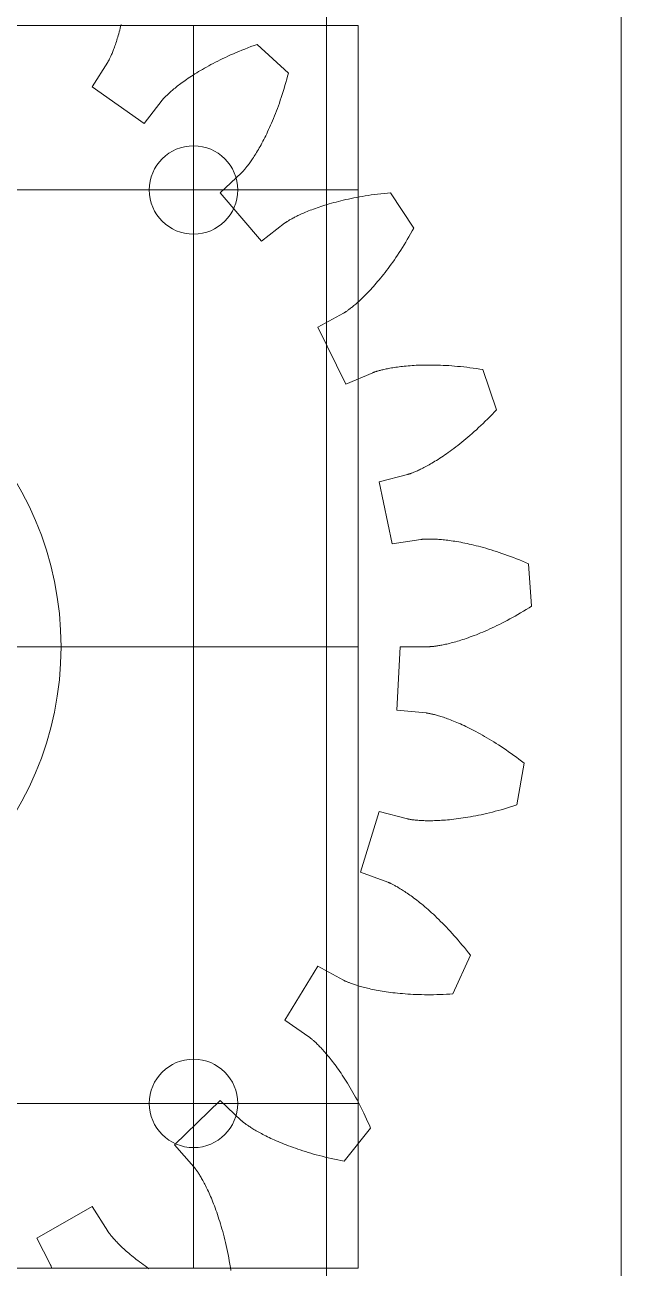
# Model space of a CAD drawing. Header units: millimetres. Extents: x -10 to 120, y 0 to 105.
# Drawn here: x 99.77 to 120, y 25.92 to 68.1 of the extents above; entities that cross this region are included whole.
import ezdxf

# ---------------------------------------------------------------- set-up
doc = ezdxf.new("R2010")
doc.units = ezdxf.units.MM
for name, color, linetype, lineweight in [('Drawings', 4, 'CONTINUOUS', 0), ('Layer03', 7, 'CONTINUOUS', 0), ('MotorGear', 6, 'CONTINUOUS', 0), ('Template', 7, 'CONTINUOUS', 0)]:
    doc.layers.add(name, color=color, linetype=linetype, lineweight=lineweight)

msp = doc.modelspace()

# ---------------------------------------------------------------- linework, layer by layer
at = {"layer": 'Drawings'}
for p, q in [((110, 10), (110, 95.4)), ((68.92, 68.08), (111.08, 68.08)), ((105.495, 25.92), (105.495, 68.08)), ((111.08, 25.92), (111.08, 68.08)), ((68.92, 62.495), (111.08, 62.495)), ((68.92, 47), (111.08, 47)), ((68.92, 31.505), (111.08, 31.505)), ((68.92, 25.92), (111.08, 25.92))]:
    msp.add_line(p, q, dxfattribs=at)
at = {"layer": 'Layer03'}
msp.add_line((120, 10), (120, 95.4), dxfattribs=at)
for centre, radius in [((105.495, 62.495), 1.5), ((90, 47), 11), ((105.495, 31.505), 1.5)]:
    msp.add_circle(centre, radius, dxfattribs=at)
at = {"layer": 'MotorGear'}
for p, q in [((102.9747, 67.857401), (102.990762, 67.918848)), ((102.990762, 67.918848), (103.006723, 67.982166)), ((103.006723, 67.982166), (103.022554, 68.047361)), ((103.022554, 68.047361), (103.038223, 68.114433)), ((102.862117, 67.479389), (102.877997, 67.52784)), ((102.877997, 67.52784), (102.893998, 67.578133)), ((102.893998, 67.578133), (102.910088, 67.630272)), ((102.910088, 67.630272), (102.926232, 67.684263)), ((102.926232, 67.684263), (102.942405, 67.740112)), ((102.942405, 67.740112), (102.958571, 67.797825)), ((102.958571, 67.797825), (102.9747, 67.857401)), ((102.704029, 67.06596), (102.716588, 67.094641)), ((102.716588, 67.094641), (102.729598, 67.125072)), ((102.729598, 67.125072), (102.743032, 67.157269)), ((102.743032, 67.157269), (102.756859, 67.191238)), ((102.756859, 67.191238), (102.771048, 67.22699)), ((102.771048, 67.22699), (102.78557, 67.264532)), ((102.78557, 67.264532), (102.800396, 67.303873)), ((102.800396, 67.303873), (102.815494, 67.345022)), ((102.815494, 67.345022), (102.830832, 67.387985)), ((102.830832, 67.387985), (102.846385, 67.432774)), ((102.846385, 67.432774), (102.862117, 67.479389)), ((106.753857, 67.074842), (106.663403, 67.033892)), ((106.8463, 67.115725), (106.753857, 67.074842)), ((106.940741, 67.156509), (106.8463, 67.115725)), ((107.03718, 67.197163), (106.940741, 67.156509)), ((107.135626, 67.237656), (107.03718, 67.197163)), ((107.236082, 67.277952), (107.135626, 67.237656)), ((107.338551, 67.31802), (107.236082, 67.277952)), ((107.443039, 67.357832), (107.338551, 67.31802)), ((107.549547, 67.397352), (107.443039, 67.357832)), ((107.648884, 67.433229), (107.549547, 67.397352)), ((108.712831, 66.463554), (107.648884, 67.433229)), ((102.056102, 65.997379), (102.587811, 66.835218)), ((102.587811, 66.835218), (102.589693, 66.838261)), ((102.589693, 66.838261), (102.592005, 66.842089)), ((102.592005, 66.842089), (102.595197, 66.847477)), ((102.595197, 66.847477), (102.599238, 66.854439)), ((102.599238, 66.854439), (102.604105, 66.862991)), ((102.604105, 66.862991), (102.609769, 66.873148)), ((102.609769, 66.873148), (102.616201, 66.884924)), ((102.616201, 66.884924), (102.623373, 66.898331)), ((102.623373, 66.898331), (102.631259, 66.913387)), ((102.631259, 66.913387), (102.639831, 66.930103)), ((102.639831, 66.930103), (102.649057, 66.948492)), ((102.649057, 66.948492), (102.658913, 66.968567)), ((102.658913, 66.968567), (102.669366, 66.990339)), ((102.669366, 66.990339), (102.680388, 67.013821)), ((102.680388, 67.013821), (102.691954, 67.039024)), ((102.691954, 67.039024), (102.704029, 67.06596)), ((105.937756, 66.667477), (105.866808, 66.627569)), ((106.010614, 66.707626), (105.937756, 66.667477)), ((106.085398, 66.74799), (106.010614, 66.707626)), ((106.162109, 66.788532), (106.085398, 66.74799)), ((106.240763, 66.829229), (106.162109, 66.788532)), ((106.321363, 66.870045), (106.240763, 66.829229)), ((106.403921, 66.910952), (106.321363, 66.870045)), ((106.488441, 66.951914), (106.403921, 66.910952)), ((106.574934, 66.992905), (106.488441, 66.951914)), ((106.663403, 67.033892), (106.574934, 66.992905)), ((105.260149, 66.248426), (105.209501, 66.213152)), ((105.312579, 66.284269), (105.260149, 66.248426)), ((105.366806, 66.320648), (105.312579, 66.284269)), ((105.422842, 66.357538), (105.366806, 66.320648)), ((105.480702, 66.394907), (105.422842, 66.357538)), ((105.540396, 66.432728), (105.480702, 66.394907)), ((105.601938, 66.470972), (105.540396, 66.432728)), ((105.665339, 66.509605), (105.601938, 66.470972)), ((105.73061, 66.548603), (105.665339, 66.509605)), ((105.797763, 66.587934), (105.73061, 66.548603)), ((105.866808, 66.627569), (105.797763, 66.587934)), ((108.626827, 66.143892), (108.656801, 66.251616)), ((108.656801, 66.251616), (108.6863, 66.361322)), ((108.6863, 66.361322), (108.712831, 66.463554)), ((103.818862, 64.75638), (102.056102, 65.997379)), ((104.70647, 65.818695), (104.679153, 65.794222)), ((104.735342, 65.844109), (104.70647, 65.818695)), ((104.765788, 65.870441), (104.735342, 65.844109)), ((104.797826, 65.897665), (104.765788, 65.870441)), ((104.831472, 65.925756), (104.797826, 65.897665)), ((104.866747, 65.954685), (104.831472, 65.925756)), ((104.903666, 65.98443), (104.866747, 65.954685)), ((104.942246, 66.014961), (104.903666, 65.98443)), ((104.982503, 66.046249), (104.942246, 66.014961)), ((105.024453, 66.078274), (104.982503, 66.046249)), ((105.068113, 66.111004), (105.024453, 66.078274)), ((105.113498, 66.144411), (105.068113, 66.111004)), ((105.160622, 66.178469), (105.113498, 66.144411)), ((105.209501, 66.213152), (105.160622, 66.178469)), ((108.502813, 65.732845), (108.534369, 65.832632)), ((108.534369, 65.832632), (108.56558, 65.934402)), ((108.56558, 65.934402), (108.596411, 66.038157)), ((108.596411, 66.038157), (108.626827, 66.143892)), ((104.428313, 65.539488), (103.818862, 64.75638)), ((104.430544, 65.542286), (104.428313, 65.539488)), ((104.433368, 65.545753), (104.430544, 65.542286)), ((104.437365, 65.550575), (104.433368, 65.545753)), ((104.442554, 65.556728), (104.437365, 65.550575)), ((104.448965, 65.564194), (104.442554, 65.556728)), ((104.456616, 65.57295), (104.448965, 65.564194)), ((104.465534, 65.582977), (104.456616, 65.57295)), ((104.475737, 65.594252), (104.465534, 65.582977)), ((104.487251, 65.606752), (104.475737, 65.594252)), ((104.500098, 65.620461), (104.487251, 65.606752)), ((104.514297, 65.635347), (104.500098, 65.620461)), ((104.529873, 65.651394), (104.514297, 65.635347)), ((104.546845, 65.668579), (104.529873, 65.651394)), ((104.565234, 65.686874), (104.546845, 65.668579)), ((104.585062, 65.706261), (104.565234, 65.686874)), ((104.606347, 65.726713), (104.585062, 65.706261)), ((104.629112, 65.748207), (104.606347, 65.726713)), ((104.653374, 65.770718), (104.629112, 65.748207)), ((104.679153, 65.794222), (104.653374, 65.770718)), ((108.373751, 65.353472), (108.406378, 65.445354)), ((108.406378, 65.445354), (108.438786, 65.539209)), ((108.438786, 65.539209), (108.47094, 65.635038)), ((108.47094, 65.635038), (108.502813, 65.732845)), ((108.208448, 64.923512), (108.241693, 65.005592)), ((108.241693, 65.005592), (108.274878, 65.089624)), ((108.274878, 65.089624), (108.30797, 65.175611)), ((108.30797, 65.175611), (108.340939, 65.263559)), ((108.340939, 65.263559), (108.373751, 65.353472)), ((108.009468, 64.471664), (108.042418, 64.54217)), ((108.042418, 64.54217), (108.075495, 64.614586)), ((108.075495, 64.614586), (108.108667, 64.688921)), ((108.108667, 64.688921), (108.141905, 64.765182)), ((108.141905, 64.765182), (108.175175, 64.843376)), ((108.175175, 64.843376), (108.208448, 64.923512)), ((107.816147, 64.088333), (107.847694, 64.147541)), ((107.847694, 64.147541), (107.879551, 64.208611)), ((107.879551, 64.208611), (107.911686, 64.271547)), ((107.911686, 64.271547), (107.944073, 64.336363)), ((107.944073, 64.336363), (107.976675, 64.403067)), ((107.976675, 64.403067), (108.009468, 64.471664)), ((107.57848, 63.680292), (107.606483, 63.725025)), ((107.606483, 63.725025), (107.635035, 63.771526)), ((107.635035, 63.771526), (107.664099, 63.819807)), ((107.664099, 63.819807), (107.693653, 63.869879)), ((107.693653, 63.869879), (107.723663, 63.921757)), ((107.723663, 63.921757), (107.754103, 63.975451)), ((107.754103, 63.975451), (107.784941, 64.030973)), ((107.784941, 64.030973), (107.816147, 64.088333)), ((107.276716, 63.253101), (107.295111, 63.276188)), ((107.295111, 63.276188), (107.314407, 63.300844)), ((107.314407, 63.300844), (107.334578, 63.327084)), ((107.334578, 63.327084), (107.355595, 63.354927)), ((107.355595, 63.354927), (107.377436, 63.384392)), ((107.377436, 63.384392), (107.40007, 63.415491)), ((107.40007, 63.415491), (107.423473, 63.448242)), ((107.423473, 63.448242), (107.447617, 63.48266)), ((107.447617, 63.48266), (107.472473, 63.518763)), ((107.472473, 63.518763), (107.498016, 63.556562)), ((107.498016, 63.556562), (107.524218, 63.596075)), ((107.524218, 63.596075), (107.551048, 63.637314)), ((107.551048, 63.637314), (107.57848, 63.680292)), ((106.401794, 62.40231), (107.12516, 63.081596)), ((107.12516, 63.081596), (107.127741, 63.084076)), ((107.127741, 63.084076), (107.130932, 63.08721)), ((107.130932, 63.08721), (107.135363, 63.091635)), ((107.135363, 63.091635), (107.14101, 63.097372)), ((107.14101, 63.097372), (107.14785, 63.104445)), ((107.14785, 63.104445), (107.155861, 63.112875)), ((107.155861, 63.112875), (107.16502, 63.122681)), ((107.16502, 63.122681), (107.175303, 63.133884)), ((107.175303, 63.133884), (107.186684, 63.146505)), ((107.186684, 63.146505), (107.199144, 63.160564)), ((107.199144, 63.160564), (107.212654, 63.176081)), ((107.212654, 63.176081), (107.22719, 63.193073)), ((107.22719, 63.193073), (107.242731, 63.211563)), ((107.242731, 63.211563), (107.259247, 63.231565)), ((107.259247, 63.231565), (107.276716, 63.253101)), ((107.80055, 60.76192), (106.401794, 62.40231)), ((110.097944, 62.022404), (110.025026, 62.000864)), ((110.17277, 62.043799), (110.097944, 62.022404)), ((110.249502, 62.065019), (110.17277, 62.043799)), ((110.328146, 62.086028), (110.249502, 62.065019)), ((110.408701, 62.106796), (110.328146, 62.086028)), ((110.491171, 62.127294), (110.408701, 62.106796)), ((110.575556, 62.147486), (110.491171, 62.127294)), ((110.66186, 62.167344), (110.575556, 62.147486)), ((110.750078, 62.186832), (110.66186, 62.167344)), ((110.840216, 62.205922), (110.750078, 62.186832)), ((110.932266, 62.224578), (110.840216, 62.205922)), ((111.026236, 62.242772), (110.932266, 62.224578)), ((111.12212, 62.260469), (111.026236, 62.242772)), ((111.219915, 62.277638), (111.12212, 62.260469)), ((111.31962, 62.294247), (111.219915, 62.277638)), ((111.421236, 62.310265), (111.31962, 62.294247)), ((111.524755, 62.325657), (111.421236, 62.310265)), ((111.63018, 62.340394), (111.524755, 62.325657)), ((111.737501, 62.354443), (111.63018, 62.340394)), ((111.846716, 62.36777), (111.737501, 62.354443)), ((111.957821, 62.380345), (111.846716, 62.36777)), ((112.070812, 62.392137), (111.957821, 62.380345)), ((112.175951, 62.402182), (112.070812, 62.392137)), ((112.965324, 61.198378), (112.175951, 62.402182)), ((108.958744, 61.587556), (108.924459, 61.57012)), ((108.994783, 61.60549), (108.958744, 61.587556)), ((109.032583, 61.623891), (108.994783, 61.60549)), ((109.072161, 61.642731), (109.032583, 61.623891)), ((109.11352, 61.661979), (109.072161, 61.642731)), ((109.156677, 61.681607), (109.11352, 61.661979)), ((109.201637, 61.701585), (109.156677, 61.681607)), ((109.248411, 61.72188), (109.201637, 61.701585)), ((109.297007, 61.742465), (109.248411, 61.72188)), ((109.347435, 61.763309), (109.297007, 61.742465)), ((109.399702, 61.784379), (109.347435, 61.763309)), ((109.453815, 61.805649), (109.399702, 61.784379)), ((109.509785, 61.827085), (109.453815, 61.805649)), ((109.567614, 61.848657), (109.509785, 61.827085)), ((109.62731, 61.870335), (109.567614, 61.848657)), ((109.688881, 61.892085), (109.62731, 61.870335)), ((109.752331, 61.913879), (109.688881, 61.892085)), ((109.817665, 61.935686), (109.752331, 61.913879)), ((109.88489, 61.957474), (109.817665, 61.935686)), ((109.95401, 61.97921), (109.88489, 61.957474)), ((110.025026, 62.000864), (109.95401, 61.97921)), ((108.585606, 61.36886), (107.80055, 60.76192)), ((108.588463, 61.371016), (108.585606, 61.36886)), ((108.59206, 61.373672), (108.588463, 61.371016)), ((108.59713, 61.377349), (108.59206, 61.373672)), ((108.603687, 61.382017), (108.59713, 61.377349)), ((108.611752, 61.387654), (108.603687, 61.382017)), ((108.621342, 61.394233), (108.611752, 61.387654)), ((108.632473, 61.401727), (108.621342, 61.394233)), ((108.645159, 61.41011), (108.632473, 61.401727)), ((108.65942, 61.419354), (108.645159, 61.41011)), ((108.675272, 61.429436), (108.65942, 61.419354)), ((108.692728, 61.440324), (108.675272, 61.429436)), ((108.711805, 61.451993), (108.692728, 61.440324)), ((108.732517, 61.464417), (108.711805, 61.451993)), ((108.754877, 61.477565), (108.732517, 61.464417)), ((108.778904, 61.491411), (108.754877, 61.477565)), ((108.804607, 61.505927), (108.778904, 61.491411)), ((108.832003, 61.521085), (108.804607, 61.505927)), ((108.861099, 61.536855), (108.832003, 61.521085)), ((108.891914, 61.553209), (108.861099, 61.536855)), ((108.924459, 61.57012), (108.891914, 61.553209)), ((112.914202, 61.105957), (112.965324, 61.198378)), ((112.691105, 60.722471), (112.746769, 60.815298)), ((112.746769, 60.815298), (112.802525, 60.910148)), ((112.802525, 60.910148), (112.858347, 61.007031)), ((112.858347, 61.007031), (112.914202, 61.105957)), ((112.415281, 60.28838), (112.470011, 60.371226)), ((112.470011, 60.371226), (112.524988, 60.456047)), ((112.524988, 60.456047), (112.580183, 60.542856)), ((112.580183, 60.542856), (112.635565, 60.63166)), ((112.635565, 60.63166), (112.691105, 60.722471)), ((112.093794, 59.832154), (112.146406, 59.903389)), ((112.146406, 59.903389), (112.199446, 59.976527)), ((112.199446, 59.976527), (112.252884, 60.051584)), ((112.252884, 60.051584), (112.306686, 60.12857)), ((112.306686, 60.12857), (112.36083, 60.207498)), ((112.36083, 60.207498), (112.415281, 60.28838)), ((111.788694, 59.443988), (111.838142, 59.504082)), ((111.838142, 59.504082), (111.888189, 59.565997)), ((111.888189, 59.565997), (111.938807, 59.629747)), ((111.938807, 59.629747), (111.989965, 59.695348)), ((111.989965, 59.695348), (112.041637, 59.762812)), ((112.041637, 59.762812), (112.093794, 59.832154)), ((111.417948, 59.02687), (111.461626, 59.072979)), ((111.461626, 59.072979), (111.506117, 59.120775)), ((111.506117, 59.120775), (111.551397, 59.170279)), ((111.551397, 59.170279), (111.597441, 59.221506)), ((111.597441, 59.221506), (111.644218, 59.274474)), ((111.644218, 59.274474), (111.691706, 59.3292)), ((111.691706, 59.3292), (111.739872, 59.385699)), ((111.739872, 59.385699), (111.788694, 59.443988)), ((110.998539, 58.625781), (111.031593, 58.654567)), ((111.031593, 58.654567), (111.065733, 58.684827)), ((111.065733, 58.684827), (111.100939, 58.716582)), ((111.100939, 58.716582), (111.137182, 58.749853)), ((111.137182, 58.749853), (111.17444, 58.784659)), ((111.17444, 58.784659), (111.21269, 58.821023)), ((111.21269, 58.821023), (111.251907, 58.858963)), ((111.251907, 58.858963), (111.292067, 58.898498)), ((111.292067, 58.898498), (111.333143, 58.939649)), ((111.333143, 58.939649), (111.375113, 58.982433)), ((111.375113, 58.982433), (111.417948, 59.02687)), ((109.716902, 57.839458), (110.586473, 58.31751)), ((110.586473, 58.31751), (110.589588, 58.319269)), ((110.589588, 58.319269), (110.59346, 58.32151)), ((110.59346, 58.32151), (110.598852, 58.324695)), ((110.598852, 58.324695), (110.605747, 58.328848)), ((110.605747, 58.328848), (110.614132, 58.333998)), ((110.614132, 58.333998), (110.623989, 58.340169)), ((110.623989, 58.340169), (110.635298, 58.34739)), ((110.635298, 58.34739), (110.648043, 58.355683)), ((110.648043, 58.355683), (110.662207, 58.365078)), ((110.662207, 58.365078), (110.677771, 58.375597)), ((110.677771, 58.375597), (110.694715, 58.387266)), ((110.694715, 58.387266), (110.713022, 58.40011)), ((110.713022, 58.40011), (110.732672, 58.414154)), ((110.732672, 58.414154), (110.753643, 58.42942)), ((110.753643, 58.42942), (110.775919, 58.445935)), ((110.775919, 58.445935), (110.799479, 58.463722)), ((110.799479, 58.463722), (110.824299, 58.482804)), ((110.824299, 58.482804), (110.850361, 58.503204)), ((110.850361, 58.503204), (110.877644, 58.524946)), ((110.877644, 58.524946), (110.906126, 58.548053)), ((110.906126, 58.548053), (110.935783, 58.572546)), ((110.935783, 58.572546), (110.966595, 58.598449)), ((110.966595, 58.598449), (110.998539, 58.625781)), ((110.663763, 55.902747), (109.716902, 57.839458)), ((112.773829, 56.527798), (112.708784, 56.522042)), ((112.840704, 56.533129), (112.773829, 56.527798)), ((112.90941, 56.538002), (112.840704, 56.533129)), ((112.97994, 56.542386), (112.90941, 56.538002)), ((113.052296, 56.546251), (112.97994, 56.542386)), ((113.126465, 56.549563), (113.052296, 56.546251)), ((113.20245, 56.552293), (113.126465, 56.549563)), ((113.280245, 56.554408), (113.20245, 56.552293)), ((113.359844, 56.555877), (113.280245, 56.554408)), ((113.44124, 56.556668), (113.359844, 56.555877)), ((113.524431, 56.556752), (113.44124, 56.556668)), ((113.609407, 56.556095), (113.524431, 56.556752)), ((113.696163, 56.554667), (113.609407, 56.556095)), ((113.784693, 56.552439), (113.696163, 56.554667)), ((113.874987, 56.549376), (113.784693, 56.552439)), ((113.967039, 56.545449), (113.874987, 56.549376)), ((114.060839, 56.540627), (113.967039, 56.545449)), ((114.15638, 56.534881), (114.060839, 56.540627)), ((114.253653, 56.528176), (114.15638, 56.534881)), ((114.352646, 56.520486), (114.253653, 56.528176)), ((111.575094, 56.295384), (110.663763, 55.902747)), ((111.578398, 56.296762), (111.575094, 56.295384)), ((111.582542, 56.29844), (111.578398, 56.296762)), ((111.588367, 56.30074), (111.582542, 56.29844)), ((111.595881, 56.303631), (111.588367, 56.30074)), ((111.605093, 56.307085), (111.595881, 56.303631)), ((111.616016, 56.311072), (111.605093, 56.307085)), ((111.628662, 56.315563), (111.616016, 56.311072)), ((111.643034, 56.320527), (111.628662, 56.315563)), ((111.659147, 56.325935), (111.643034, 56.320527)), ((111.677008, 56.331758), (111.659147, 56.325935)), ((111.696623, 56.337962), (111.677008, 56.331758)), ((111.718002, 56.344522), (111.696623, 56.337962)), ((111.741154, 56.351403), (111.718002, 56.344522)), ((111.766083, 56.358577), (111.741154, 56.351403)), ((111.792797, 56.366014), (111.766083, 56.358577)), ((111.821302, 56.373682), (111.792797, 56.366014)), ((111.851606, 56.381551), (111.821302, 56.373682)), ((111.883711, 56.389588), (111.851606, 56.381551)), ((111.917625, 56.397765), (111.883711, 56.389588)), ((111.953354, 56.406051), (111.917625, 56.397765)), ((111.990898, 56.414412), (111.953354, 56.406051)), ((112.030264, 56.422821), (111.990898, 56.414412)), ((112.071453, 56.431243), (112.030264, 56.422821)), ((112.114471, 56.43965), (112.071453, 56.431243)), ((112.159319, 56.448007), (112.114471, 56.43965)), ((112.206001, 56.456286), (112.159319, 56.448007)), ((112.254517, 56.464455), (112.206001, 56.456286)), ((112.304869, 56.472481), (112.254517, 56.464455)), ((112.357058, 56.480333), (112.304869, 56.472481)), ((112.411085, 56.487981), (112.357058, 56.480333)), ((112.466949, 56.495392), (112.411085, 56.487981)), ((112.524652, 56.502535), (112.466949, 56.495392)), ((112.584194, 56.509379), (112.524652, 56.502535)), ((112.645571, 56.515892), (112.584194, 56.509379)), ((112.708784, 56.522042), (112.645571, 56.515892)), ((114.45335, 56.511777), (114.352646, 56.520486)), ((114.555756, 56.50202), (114.45335, 56.511777)), ((114.659851, 56.491184), (114.555756, 56.50202)), ((114.765629, 56.479241), (114.659851, 56.491184)), ((114.873072, 56.466158), (114.765629, 56.479241)), ((114.98217, 56.451906), (114.873072, 56.466158)), ((115.092911, 56.436456), (114.98217, 56.451906)), ((115.205284, 56.419777), (115.092911, 56.436456)), ((115.309618, 56.403359), (115.205284, 56.419777)), ((115.774818, 55.041066), (115.309618, 56.403359)), ((115.545454, 54.802377), (115.623615, 54.882335)), ((115.623615, 54.882335), (115.702318, 54.964262)), ((115.702318, 54.964262), (115.774818, 55.041066)), ((115.089363, 54.36308), (115.163706, 54.431564)), ((115.163706, 54.431564), (115.238756, 54.501919)), ((115.238756, 54.501919), (115.314482, 54.57416)), ((115.314482, 54.57416), (115.39086, 54.648306)), ((115.39086, 54.648306), (115.467861, 54.724373)), ((115.467861, 54.724373), (115.545454, 54.802377)), ((114.659578, 53.990417), (114.729139, 54.048068)), ((114.729139, 54.048068), (114.799564, 54.107477)), ((114.799564, 54.107477), (114.870823, 54.168664)), ((114.870823, 54.168664), (114.942894, 54.231647)), ((114.942894, 54.231647), (115.015749, 54.296446)), ((115.015749, 54.296446), (115.089363, 54.36308)), ((114.076366, 53.547348), (114.137072, 53.590093)), ((114.137072, 53.590093), (114.198856, 53.634409)), ((114.198856, 53.634409), (114.261696, 53.680318)), ((114.261696, 53.680318), (114.325567, 53.727842)), ((114.325567, 53.727842), (114.390448, 53.777001)), ((114.390448, 53.777001), (114.456314, 53.827817)), ((114.456314, 53.827817), (114.52314, 53.880312)), ((114.52314, 53.880312), (114.590902, 53.934505)), ((114.590902, 53.934505), (114.659578, 53.990417)), ((113.43993, 53.148553), (113.486021, 53.174262)), ((113.486021, 53.174262), (113.533443, 53.201257)), ((113.533443, 53.201257), (113.582172, 53.229563)), ((113.582172, 53.229563), (113.632193, 53.259205)), ((113.632193, 53.259205), (113.683483, 53.290208)), ((113.683483, 53.290208), (113.736025, 53.322597)), ((113.736025, 53.322597), (113.789797, 53.356394)), ((113.789797, 53.356394), (113.844776, 53.391625)), ((113.844776, 53.391625), (113.900944, 53.428312)), ((113.900944, 53.428312), (113.958281, 53.46648)), ((113.958281, 53.46648), (114.016762, 53.506151)), ((114.016762, 53.506151), (114.076366, 53.547348)), ((111.793121, 52.595522), (112.754261, 52.842301)), ((112.754261, 52.842301), (112.757717, 52.843231)), ((112.757717, 52.843231), (112.762022, 52.844439)), ((112.762022, 52.844439), (112.768038, 52.846182)), ((112.768038, 52.846182), (112.775749, 52.84849)), ((112.775749, 52.84849), (112.785151, 52.851392)), ((112.785151, 52.851392), (112.796232, 52.854919)), ((112.796232, 52.854919), (112.808983, 52.859101)), ((112.808983, 52.859101), (112.823389, 52.863965)), ((112.823389, 52.863965), (112.839443, 52.869541)), ((112.839443, 52.869541), (112.857136, 52.875859)), ((112.857136, 52.875859), (112.87645, 52.882948)), ((112.87645, 52.882948), (112.897375, 52.890836)), ((112.897375, 52.890836), (112.919901, 52.899551)), ((112.919901, 52.899551), (112.94401, 52.909122)), ((112.94401, 52.909122), (112.969694, 52.919579)), ((112.969694, 52.919579), (112.996935, 52.930948)), ((112.996935, 52.930948), (113.025723, 52.943258)), ((113.025723, 52.943258), (113.056038, 52.956536)), ((113.056038, 52.956536), (113.08787, 52.97081)), ((113.08787, 52.97081), (113.121204, 52.986107)), ((113.121204, 52.986107), (113.156021, 53.002456)), ((113.156021, 53.002456), (113.192307, 53.019881)), ((113.192307, 53.019881), (113.230045, 53.038412)), ((113.230045, 53.038412), (113.26922, 53.058073)), ((113.26922, 53.058073), (113.309813, 53.078891)), ((113.309813, 53.078891), (113.351809, 53.100894)), ((113.351809, 53.100894), (113.395187, 53.124106)), ((113.395187, 53.124106), (113.43993, 53.148553)), ((112.228596, 50.484182), (111.793121, 52.595522)), ((113.208941, 50.637845), (112.228596, 50.484182)), ((113.212482, 50.638358), (113.208941, 50.637845)), ((113.216915, 50.638953), (113.212482, 50.638358)), ((113.223129, 50.639732), (113.216915, 50.638953)), ((113.231125, 50.640664), (113.223129, 50.639732)), ((113.240908, 50.641718), (113.231125, 50.640664)), ((113.25248, 50.642863), (113.240908, 50.641718)), ((113.265844, 50.644068), (113.25248, 50.642863)), ((113.280998, 50.645302), (113.265844, 50.644068)), ((113.297951, 50.646533), (113.280998, 50.645302)), ((113.316698, 50.647731), (113.297951, 50.646533)), ((113.33724, 50.648863), (113.316698, 50.647731)), ((113.359579, 50.649899), (113.33724, 50.648863)), ((113.383715, 50.650807), (113.359579, 50.649899)), ((113.409643, 50.651556), (113.383715, 50.650807)), ((113.437368, 50.652115), (113.409643, 50.651556)), ((113.466885, 50.652453), (113.437368, 50.652115)), ((113.498196, 50.652538), (113.466885, 50.652453)), ((113.53129, 50.652339), (113.498196, 50.652538)), ((113.566172, 50.651826), (113.53129, 50.652339)), ((113.602839, 50.650966), (113.566172, 50.651826)), ((113.641283, 50.649728), (113.602839, 50.650966)), ((113.681503, 50.648082), (113.641283, 50.649728)), ((113.723494, 50.645996), (113.681503, 50.648082)), ((113.76725, 50.64344), (113.723494, 50.645996)), ((113.812767, 50.640382), (113.76725, 50.64344)), ((113.860041, 50.636792), (113.812767, 50.640382)), ((113.909065, 50.632638), (113.860041, 50.636792)), ((113.959829, 50.62789), (113.909065, 50.632638)), ((114.012331, 50.622517), (113.959829, 50.62789)), ((114.066565, 50.616488), (114.012331, 50.622517)), ((114.122517, 50.609774), (114.066565, 50.616488)), ((114.180183, 50.602342), (114.122517, 50.609774)), ((114.239555, 50.594164), (114.180183, 50.602342)), ((114.300625, 50.585208), (114.239555, 50.594164)), ((114.36338, 50.575445), (114.300625, 50.585208)), ((114.427813, 50.564844), (114.36338, 50.575445)), ((114.493914, 50.553375), (114.427813, 50.564844)), ((114.561674, 50.541009), (114.493914, 50.553375)), ((114.631079, 50.527716), (114.561674, 50.541009)), ((114.70212, 50.513465), (114.631079, 50.527716)), ((114.774784, 50.498228), (114.70212, 50.513465)), ((114.84906, 50.481975), (114.774784, 50.498228)), ((114.924936, 50.464677), (114.84906, 50.481975)), ((115.002401, 50.446305), (114.924936, 50.464677)), ((115.081438, 50.426829), (115.002401, 50.446305)), ((115.162035, 50.406221), (115.081438, 50.426829)), ((115.244179, 50.384452), (115.162035, 50.406221)), ((115.327854, 50.361494), (115.244179, 50.384452)), ((115.413048, 50.337319), (115.327854, 50.361494)), ((115.499743, 50.311897), (115.413048, 50.337319)), ((115.587927, 50.285201), (115.499743, 50.311897)), ((115.677582, 50.257204), (115.587927, 50.285201)), ((115.768692, 50.227877), (115.677582, 50.257204)), ((115.86124, 50.197193), (115.768692, 50.227877)), ((115.955212, 50.165126), (115.86124, 50.197193)), ((116.050585, 50.131646), (115.955212, 50.165126)), ((116.147348, 50.096729), (116.050585, 50.131646)), ((116.245478, 50.060346), (116.147348, 50.096729)), ((116.344961, 50.022472), (116.245478, 50.060346)), ((116.445776, 49.98308), (116.344961, 50.022472)), ((116.547901, 49.942144), (116.445776, 49.98308)), ((116.651321, 49.899639), (116.547901, 49.942144)), ((116.756018, 49.855538), (116.651321, 49.899639)), ((116.852991, 49.813689), (116.756018, 49.855538)), ((116.964787, 48.378505), (116.852991, 49.813689)), ((116.402798, 48.040749), (116.495216, 48.093571)), ((116.495216, 48.093571), (116.588715, 48.148099)), ((116.588715, 48.148099), (116.68327, 48.204355)), ((116.68327, 48.204355), (116.77886, 48.262363)), ((116.77886, 48.262363), (116.875463, 48.322144)), ((116.875463, 48.322144), (116.964787, 48.378505)), ((115.623299, 47.638213), (115.705011, 47.676753)), ((115.705011, 47.676753), (115.787998, 47.716782)), ((115.787998, 47.716782), (115.872234, 47.758325)), ((115.872234, 47.758325), (115.957705, 47.801407)), ((115.957705, 47.801407), (116.044386, 47.846052)), ((116.044386, 47.846052), (116.132257, 47.892284)), ((116.132257, 47.892284), (116.221296, 47.940129)), ((116.221296, 47.940129), (116.311485, 47.989609)), ((116.311485, 47.989609), (116.402798, 48.040749)), ((114.623167, 47.240415), (114.685181, 47.260866)), ((114.685181, 47.260866), (114.748709, 47.282432)), ((114.748709, 47.282432), (114.813736, 47.305142)), ((114.813736, 47.305142), (114.880245, 47.329023)), ((114.880245, 47.329023), (114.948223, 47.354102)), ((114.948223, 47.354102), (115.017651, 47.380408)), ((115.017651, 47.380408), (115.088514, 47.407966)), ((115.088514, 47.407966), (115.160797, 47.436806)), ((115.160797, 47.436806), (115.234482, 47.466952)), ((115.234482, 47.466952), (115.309549, 47.498432)), ((115.309549, 47.498432), (115.385983, 47.531272)), ((115.385983, 47.531272), (115.463764, 47.565498)), ((115.463764, 47.565498), (115.542875, 47.601137)), ((115.542875, 47.601137), (115.623299, 47.638213)), ((112.396721, 44.84666), (112.5, 47)), ((112.5, 47), (113.492315, 47)), ((113.492315, 47), (113.495893, 47.000042)), ((113.495893, 47.000042), (113.500364, 47.000141)), ((113.500364, 47.000141), (113.506624, 47.000333)), ((113.506624, 47.000333), (113.514668, 47.00065)), ((113.514668, 47.00065), (113.524496, 47.001124)), ((113.524496, 47.001124), (113.536106, 47.001784)), ((113.536106, 47.001784), (113.549496, 47.002663)), ((113.549496, 47.002663), (113.564659, 47.003791)), ((113.564659, 47.003791), (113.581596, 47.0052)), ((113.581596, 47.0052), (113.600304, 47.00692)), ((113.600304, 47.00692), (113.620773, 47.008983)), ((113.620773, 47.008983), (113.643003, 47.011419)), ((113.643003, 47.011419), (113.666988, 47.014259)), ((113.666988, 47.014259), (113.69272, 47.017534)), ((113.69272, 47.017534), (113.720198, 47.021275)), ((113.720198, 47.021275), (113.749411, 47.025512)), ((113.749411, 47.025512), (113.780355, 47.030276)), ((113.780355, 47.030276), (113.813021, 47.035597)), ((113.813021, 47.035597), (113.847403, 47.041506)), ((113.847403, 47.041506), (113.883493, 47.048034)), ((113.883493, 47.048034), (113.921282, 47.055209)), ((113.921282, 47.055209), (113.960762, 47.063064)), ((113.960762, 47.063064), (114.001923, 47.071627)), ((114.001923, 47.071627), (114.044756, 47.080928)), ((114.044756, 47.080928), (114.089251, 47.090997)), ((114.089251, 47.090997), (114.135399, 47.101865)), ((114.135399, 47.101865), (114.183187, 47.11356)), ((114.183187, 47.11356), (114.232605, 47.126112)), ((114.232605, 47.126112), (114.283642, 47.13955)), ((114.283642, 47.13955), (114.336287, 47.153904)), ((114.336287, 47.153904), (114.390524, 47.169202)), ((114.390524, 47.169202), (114.446344, 47.185474)), ((114.446344, 47.185474), (114.503735, 47.202747)), ((114.503735, 47.202747), (114.562679, 47.221052)), ((114.562679, 47.221052), (114.623167, 47.240415)), ((113.384481, 44.751691), (112.396721, 44.84666)), ((113.388041, 44.751307), (113.384481, 44.751691)), ((113.392481, 44.750781), (113.388041, 44.751307)), ((113.398693, 44.74999), (113.392481, 44.750781)), ((113.40667, 44.748905), (113.398693, 44.74999)), ((113.416407, 44.747493), (113.40667, 44.748905)), ((113.4279, 44.745724), (113.416407, 44.747493)), ((113.441145, 44.743568), (113.4279, 44.745724)), ((113.456131, 44.740994), (113.441145, 44.743568)), ((113.472855, 44.737971), (113.456131, 44.740994)), ((113.491312, 44.734468), (113.472855, 44.737971)), ((113.51149, 44.730456), (113.491312, 44.734468)), ((113.533386, 44.725904), (113.51149, 44.730456)), ((113.556988, 44.720781), (113.533386, 44.725904)), ((113.582289, 44.715059), (113.556988, 44.720781)), ((113.609282, 44.708705), (113.582289, 44.715059)), ((113.637955, 44.701692), (113.609282, 44.708705)), ((113.668303, 44.693988), (113.637955, 44.701692)), ((113.700308, 44.685565), (113.668303, 44.693988)), ((113.733967, 44.676392), (113.700308, 44.685565)), ((113.769268, 44.666441), (113.733967, 44.676392)), ((113.806196, 44.655682), (113.769268, 44.666441)), ((113.844744, 44.644085), (113.806196, 44.655682)), ((113.884895, 44.631622), (113.844744, 44.644085)), ((113.926641, 44.618264), (113.884895, 44.631622)), ((113.969969, 44.603982), (113.926641, 44.618264)), ((114.014864, 44.588748), (113.969969, 44.603982)), ((114.061316, 44.572533), (114.014864, 44.588748)), ((114.109304, 44.55531), (114.061316, 44.572533)), ((114.158821, 44.537048), (114.109304, 44.55531)), ((114.20985, 44.517722), (114.158821, 44.537048)), ((114.262375, 44.497304), (114.20985, 44.517722)), ((114.316381, 44.475765), (114.262375, 44.497304)), ((114.371855, 44.453078), (114.316381, 44.475765)), ((114.428778, 44.429216), (114.371855, 44.453078)), ((114.487135, 44.404153), (114.428778, 44.429216)), ((114.546906, 44.377861), (114.487135, 44.404153)), ((114.608078, 44.350314), (114.546906, 44.377861)), ((114.670633, 44.321485), (114.608078, 44.350314)), ((114.734552, 44.291349), (114.670633, 44.321485)), ((114.799818, 44.259879), (114.734552, 44.291349)), ((114.866409, 44.227049), (114.799818, 44.259879)), ((114.934311, 44.192835), (114.866409, 44.227049)), ((115.003502, 44.15721), (114.934311, 44.192835)), ((115.073963, 44.120151), (115.003502, 44.15721)), ((115.145672, 44.081631), (115.073963, 44.120151)), ((115.218613, 44.041627), (115.145672, 44.081631)), ((115.292761, 44.000113), (115.218613, 44.041627)), ((115.368099, 43.957067), (115.292761, 44.000113)), ((115.444605, 43.912464), (115.368099, 43.957067)), ((115.522253, 43.866281), (115.444605, 43.912464)), ((115.601028, 43.818493), (115.522253, 43.866281)), ((115.680902, 43.769079), (115.601028, 43.818493)), ((115.761856, 43.718016), (115.680902, 43.769079)), ((115.843868, 43.66528), (115.761856, 43.718016)), ((115.92691, 43.61085), (115.843868, 43.66528)), ((116.010962, 43.554703), (115.92691, 43.61085)), ((116.096003, 43.496819), (116.010962, 43.554703)), ((116.182001, 43.437175), (116.096003, 43.496819)), ((116.26894, 43.37575), (116.182001, 43.437175)), ((116.356791, 43.312525), (116.26894, 43.37575)), ((116.445528, 43.247477), (116.356791, 43.312525)), ((116.535128, 43.180587), (116.445528, 43.247477)), ((116.460451, 41.629287), (116.709085, 43.047185)), ((116.625566, 43.111835), (116.535128, 43.180587)), ((116.709085, 43.047185), (116.625566, 43.111835)), ((111.157574, 39.344475), (111.793114, 41.404445)), ((111.793114, 41.404445), (112.754253, 41.157665)), ((115.34149, 41.320773), (115.43655, 41.342458)), ((115.43655, 41.342458), (115.533159, 41.365386)), ((115.533159, 41.365386), (115.631298, 41.389584)), ((115.631298, 41.389584), (115.730959, 41.41508)), ((115.730959, 41.41508), (115.832121, 41.441905)), ((115.832121, 41.441905), (115.934772, 41.470083)), ((115.934772, 41.470083), (116.038895, 41.499646)), ((116.038895, 41.499646), (116.144468, 41.53062)), ((116.144468, 41.53062), (116.251482, 41.563033)), ((116.251482, 41.563033), (116.359919, 41.596911)), ((116.359919, 41.596911), (116.460451, 41.629287)), ((112.754253, 41.157665), (112.757729, 41.156815)), ((112.757729, 41.156815), (112.762083, 41.155799)), ((112.762083, 41.155799), (112.768194, 41.154429)), ((112.768194, 41.154429), (112.776064, 41.152736)), ((112.776064, 41.152736), (112.785702, 41.15075)), ((112.785702, 41.15075), (112.797112, 41.148503)), ((112.797112, 41.148503), (112.810299, 41.146024)), ((112.810299, 41.146024), (112.825266, 41.143346)), ((112.825266, 41.143346), (112.842022, 41.140498)), ((112.842022, 41.140498), (112.860569, 41.137512)), ((112.860569, 41.137512), (112.880909, 41.134419)), ((112.880909, 41.134419), (112.903046, 41.13125)), ((112.903046, 41.13125), (112.926985, 41.128036)), ((112.926985, 41.128036), (112.952723, 41.124809)), ((112.952723, 41.124809), (112.980267, 41.121599)), ((112.980267, 41.121599), (113.009615, 41.118437)), ((113.009615, 41.118437), (113.040773, 41.115356)), ((113.040773, 41.115356), (113.073734, 41.112387)), ((113.073734, 41.112387), (113.108507, 41.10956)), ((113.108507, 41.10956), (113.145086, 41.106907)), ((113.145086, 41.106907), (113.183472, 41.104459)), ((113.183472, 41.104459), (113.223665, 41.102249)), ((113.223665, 41.102249), (113.265663, 41.100306)), ((113.265663, 41.100306), (113.309464, 41.098663)), ((113.309464, 41.098663), (113.355064, 41.097351)), ((113.355064, 41.097351), (113.402466, 41.0964)), ((113.402466, 41.0964), (113.45166, 41.095843)), ((113.45166, 41.095843), (113.502647, 41.095711)), ((113.502647, 41.095711), (113.555424, 41.096035)), ((113.555424, 41.096035), (113.609983, 41.096845)), ((113.609983, 41.096845), (113.666321, 41.098175)), ((113.666321, 41.098175), (113.724434, 41.100053)), ((113.724434, 41.100053), (113.784317, 41.102511)), ((113.784317, 41.102511), (113.845963, 41.105581)), ((113.845963, 41.105581), (113.909365, 41.109293)), ((113.909365, 41.109293), (113.974516, 41.11368)), ((113.974516, 41.11368), (114.041412, 41.11877)), ((114.041412, 41.11877), (114.110044, 41.124594)), ((114.110044, 41.124594), (114.180403, 41.131184)), ((114.180403, 41.131184), (114.252481, 41.13857)), ((114.252481, 41.13857), (114.326271, 41.146783)), ((114.326271, 41.146783), (114.401762, 41.155853)), ((114.401762, 41.155853), (114.478945, 41.16581)), ((114.478945, 41.16581), (114.557812, 41.176684)), ((114.557812, 41.176684), (114.63835, 41.188507)), ((114.63835, 41.188507), (114.720549, 41.201307)), ((114.720549, 41.201307), (114.804399, 41.215114)), ((114.804399, 41.215114), (114.889887, 41.229959)), ((114.889887, 41.229959), (114.977005, 41.24587)), ((114.977005, 41.24587), (115.065735, 41.262878)), ((115.065735, 41.262878), (115.156069, 41.281011)), ((115.156069, 41.281011), (115.24799, 41.3003)), ((115.24799, 41.3003), (115.34149, 41.320773)), ((112.090683, 39.006845), (111.157574, 39.344475)), ((112.094034, 39.005588), (112.090683, 39.006845)), ((112.098204, 39.003973), (112.094034, 39.005588)), ((112.104025, 39.001663), (112.098204, 39.003973)), ((112.111481, 38.998628), (112.104025, 39.001663)), ((112.120562, 38.994839), (112.111481, 38.998628)), ((112.131254, 38.990267), (112.120562, 38.994839)), ((112.143547, 38.984884), (112.131254, 38.990267)), ((112.157421, 38.978664), (112.143547, 38.984884)), ((112.172869, 38.971577), (112.157421, 38.978664)), ((112.189875, 38.963594), (112.172869, 38.971577)), ((112.208422, 38.95469), (112.189875, 38.963594)), ((112.228497, 38.944836), (112.208422, 38.95469)), ((112.250084, 38.934005), (112.228497, 38.944836)), ((112.273167, 38.92217), (112.250084, 38.934005)), ((112.297731, 38.909304), (112.273167, 38.92217)), ((112.323759, 38.895379), (112.297731, 38.909304)), ((112.351236, 38.880371), (112.323759, 38.895379)), ((112.380142, 38.864253), (112.351236, 38.880371)), ((112.410463, 38.846997), (112.380142, 38.864253)), ((112.442179, 38.82858), (112.410463, 38.846997)), ((112.475271, 38.808975), (112.442179, 38.82858)), ((112.509724, 38.788157), (112.475271, 38.808975)), ((112.545515, 38.7661), (112.509724, 38.788157)), ((112.582628, 38.74278), (112.545515, 38.7661)), ((112.621042, 38.718171), (112.582628, 38.74278)), ((112.66074, 38.69225), (112.621042, 38.718171)), ((112.701698, 38.664993), (112.66074, 38.69225)), ((112.743896, 38.636376), (112.701698, 38.664993)), ((112.787315, 38.606375), (112.743896, 38.636376)), ((112.831936, 38.574965), (112.787315, 38.606375)), ((112.877731, 38.542126), (112.831936, 38.574965)), ((112.924685, 38.507833), (112.877731, 38.542126)), ((112.972775, 38.472063), (112.924685, 38.507833)), ((113.021975, 38.434794), (112.972775, 38.472063)), ((113.072264, 38.396006), (113.021975, 38.434794)), ((113.123619, 38.355676), (113.072264, 38.396006)), ((113.17602, 38.313781), (113.123619, 38.355676)), ((113.229441, 38.270301), (113.17602, 38.313781)), ((113.283855, 38.225216), (113.229441, 38.270301)), ((113.339245, 38.178503), (113.283855, 38.225216)), ((113.39558, 38.130145), (113.339245, 38.178503)), ((113.452839, 38.080119), (113.39558, 38.130145)), ((113.510998, 38.028407), (113.452839, 38.080119)), ((113.570028, 37.974988), (113.510998, 38.028407)), ((113.629906, 37.919845), (113.570028, 37.974988)), ((113.690605, 37.862958), (113.629906, 37.919845)), ((113.7521, 37.804309), (113.690605, 37.862958)), ((113.814365, 37.743879), (113.7521, 37.804309)), ((113.877377, 37.681652), (113.814365, 37.743879)), ((113.941101, 37.617609), (113.877377, 37.681652)), ((114.005516, 37.551732), (113.941101, 37.617609)), ((114.070591, 37.484007), (114.005516, 37.551732)), ((114.136305, 37.414414), (114.070591, 37.484007)), ((114.202623, 37.34294), (114.136305, 37.414414)), ((114.269522, 37.269568), (114.202623, 37.34294)), ((114.336969, 37.194283), (114.269522, 37.269568)), ((114.404942, 37.117068), (114.336969, 37.194283)), ((114.473406, 37.037911), (114.404942, 37.117068)), ((114.542339, 36.956796), (114.473406, 37.037911)), ((114.611706, 36.873709), (114.542339, 36.956796)), ((114.681479, 36.788637), (114.611706, 36.873709)), ((114.751629, 36.701566), (114.681479, 36.788637)), ((114.822128, 36.612483), (114.751629, 36.701566)), ((114.293505, 35.217574), (114.886946, 36.529093)), ((114.886946, 36.529093), (114.822128, 36.612483)), ((108.589018, 34.323316), (109.716885, 36.160515)), ((109.716885, 36.160515), (110.586456, 35.682462)), ((110.586456, 35.682462), (110.589613, 35.680775)), ((110.589613, 35.680775), (110.593578, 35.678707)), ((110.593578, 35.678707), (110.599155, 35.67586)), ((110.599155, 35.67586), (110.606358, 35.672264)), ((110.606358, 35.672264), (110.615198, 35.667944)), ((110.615198, 35.667944), (110.62569, 35.66293)), ((110.62569, 35.66293), (110.637848, 35.657248)), ((110.637848, 35.657248), (110.651678, 35.650932)), ((110.651678, 35.650932), (110.6672, 35.644008)), ((110.6672, 35.644008), (110.684422, 35.636502)), ((110.684422, 35.636502), (110.703352, 35.628448)), ((110.703352, 35.628448), (110.724007, 35.619874)), ((110.724007, 35.619874), (110.746393, 35.610807)), ((110.746393, 35.610807), (110.770519, 35.601281)), ((110.770519, 35.601281), (110.7964, 35.591322)), ((110.7964, 35.591322), (110.824041, 35.580961)), ((110.824041, 35.580961), (110.853453, 35.570228)), ((110.853453, 35.570228), (110.884642, 35.559155)), ((110.884642, 35.559155), (110.917618, 35.54777)), ((110.917618, 35.54777), (110.952389, 35.536102)), ((110.952389, 35.536102), (110.98896, 35.524185)), ((110.98896, 35.524185), (111.02734, 35.512049)), ((111.02734, 35.512049), (111.067535, 35.499723)), ((111.067535, 35.499723), (111.10955, 35.487239)), ((111.10955, 35.487239), (111.153393, 35.474627)), ((111.153393, 35.474627), (111.199068, 35.461918)), ((111.199068, 35.461918), (111.24658, 35.449144)), ((111.24658, 35.449144), (111.295933, 35.436337)), ((111.295933, 35.436337), (111.34713, 35.423526)), ((111.34713, 35.423526), (111.400177, 35.410742)), ((111.400177, 35.410742), (111.455076, 35.398019)), ((111.455076, 35.398019), (111.511831, 35.385386)), ((111.511831, 35.385386), (111.570444, 35.372874)), ((111.570444, 35.372874), (111.630917, 35.360518)), ((111.630917, 35.360518), (111.693251, 35.348346)), ((111.693251, 35.348346), (111.757444, 35.336391)), ((111.757444, 35.336391), (111.823505, 35.324685)), ((111.823505, 35.324685), (111.89143, 35.313259)), ((111.89143, 35.313259), (111.961216, 35.302144)), ((111.961216, 35.302144), (112.032867, 35.291373)), ((112.032867, 35.291373), (112.10638, 35.280977)), ((112.10638, 35.280977), (112.181755, 35.270988)), ((112.181755, 35.270988), (112.258991, 35.261438)), ((112.258991, 35.261438), (112.338083, 35.252357)), ((112.338083, 35.252357), (112.419031, 35.243779)), ((112.419031, 35.243779), (112.501831, 35.235735)), ((112.501831, 35.235735), (112.586481, 35.228256)), ((112.586481, 35.228256), (112.672976, 35.221375)), ((112.672976, 35.221375), (112.761312, 35.21512)), ((112.761312, 35.21512), (112.851484, 35.209528)), ((112.851484, 35.209528), (112.943491, 35.204626)), ((112.943491, 35.204626), (113.037321, 35.200449)), ((113.037321, 35.200449), (113.132975, 35.197026)), ((113.132975, 35.197026), (113.230442, 35.194389)), ((113.230442, 35.194389), (113.329716, 35.192571)), ((113.329716, 35.192571), (113.430792, 35.191603)), ((113.430792, 35.191603), (113.533661, 35.191514)), ((113.533661, 35.191514), (113.638315, 35.192337)), ((113.638315, 35.192337), (113.744751, 35.194102)), ((113.744751, 35.194102), (113.852953, 35.196842)), ((113.852953, 35.196842), (113.962914, 35.200588)), ((113.962914, 35.200588), (114.074625, 35.205369)), ((114.074625, 35.205369), (114.18808, 35.211217)), ((114.18808, 35.211217), (114.293505, 35.217574)), ((109.408848, 33.764237), (108.589018, 34.323316)), ((109.411781, 33.762187), (109.408848, 33.764237)), ((109.415419, 33.759586), (109.411781, 33.762187)), ((109.420483, 33.7559), (109.415419, 33.759586)), ((109.426949, 33.751106), (109.420483, 33.7559)), ((109.434803, 33.745177), (109.426949, 33.751106)), ((109.444021, 33.738091), (109.434803, 33.745177)), ((109.45459, 33.729821), (109.444021, 33.738091)), ((109.46648, 33.720345), (109.45459, 33.729821)), ((109.479681, 33.70964), (109.46648, 33.720345)), ((109.494167, 33.697679), (109.479681, 33.70964)), ((109.509916, 33.684442), (109.494167, 33.697679)), ((109.526911, 33.669904), (109.509916, 33.684442)), ((109.545126, 33.654044), (109.526911, 33.669904)), ((109.564541, 33.636841), (109.545126, 33.654044)), ((109.585135, 33.61827), (109.564541, 33.636841)), ((109.606882, 33.59831), (109.585135, 33.61827)), ((109.629763, 33.57694), (109.606882, 33.59831)), ((109.653753, 33.554139), (109.629763, 33.57694)), ((109.678829, 33.529886), (109.653753, 33.554139)), ((109.704969, 33.50416), (109.678829, 33.529886)), ((109.732145, 33.476941), (109.704969, 33.50416)), ((109.760338, 33.448209), (109.732145, 33.476941)), ((109.78952, 33.417944), (109.760338, 33.448209)), ((109.819668, 33.386127), (109.78952, 33.417944)), ((109.850756, 33.352738), (109.819668, 33.386127)), ((109.882759, 33.31776), (109.850756, 33.352738)), ((109.915651, 33.281173), (109.882759, 33.31776)), ((109.949408, 33.242961), (109.915651, 33.281173)), ((109.984001, 33.203104), (109.949408, 33.242961)), ((110.019409, 33.161585), (109.984001, 33.203104)), ((110.055599, 33.118387), (110.019409, 33.161585)), ((110.09255, 33.073495), (110.055599, 33.118387)), ((110.130232, 33.02689), (110.09255, 33.073495)), ((110.168617, 32.978557), (110.130232, 33.02689)), ((110.207682, 32.92848), (110.168617, 32.978557)), ((110.247395, 32.876645), (110.207682, 32.92848)), ((110.287729, 32.823035), (110.247395, 32.876645)), ((110.328659, 32.767636), (110.287729, 32.823035)), ((110.370152, 32.710435), (110.328659, 32.767636)), ((110.412184, 32.651415), (110.370152, 32.710435)), ((110.454723, 32.590566), (110.412184, 32.651415)), ((110.497742, 32.527872), (110.454723, 32.590566)), ((110.541212, 32.463322), (110.497742, 32.527872)), ((110.585104, 32.3969), (110.541212, 32.463322)), ((110.629387, 32.328599), (110.585104, 32.3969)), ((110.674032, 32.258404), (110.629387, 32.328599)), ((110.719011, 32.186304), (110.674032, 32.258404)), ((110.764292, 32.112288), (110.719011, 32.186304)), ((110.809847, 32.036345), (110.764292, 32.112288)), ((110.855642, 31.958467), (110.809847, 32.036345)), ((110.901651, 31.87864), (110.855642, 31.958467)), ((110.94784, 31.796859), (110.901651, 31.87864)), ((110.994181, 31.713112), (110.94784, 31.796859)), ((111.040642, 31.62739), (110.994181, 31.713112)), ((104.852449, 30.098675), (106.401773, 31.59767)), ((106.401773, 31.59767), (107.125139, 30.918383)), ((111.087193, 31.539685), (111.040642, 31.62739)), ((111.133799, 31.449992), (111.087193, 31.539685)), ((111.180433, 31.358299), (111.133799, 31.449992)), ((111.22706, 31.264603), (111.180433, 31.358299)), ((111.273655, 31.168893), (111.22706, 31.264603)), ((107.125139, 30.918383), (107.127777, 30.915962)), ((107.127777, 30.915962), (107.131104, 30.912975)), ((107.131104, 30.912975), (107.135798, 30.908829)), ((107.135798, 30.908829), (107.141878, 30.903555)), ((107.141878, 30.903555), (107.149368, 30.897173)), ((107.149368, 30.897173), (107.158283, 30.889706)), ((107.158283, 30.889706), (107.168646, 30.88118)), ((107.168646, 30.88118), (107.180471, 30.871624)), ((107.180471, 30.871624), (107.193783, 30.861055)), ((107.193783, 30.861055), (107.208597, 30.849504)), ((107.208597, 30.849504), (107.22493, 30.836994)), ((107.22493, 30.836994), (107.242804, 30.823553)), ((107.242804, 30.823553), (107.262232, 30.809204)), ((107.262232, 30.809204), (107.283232, 30.793976)), ((107.283232, 30.793976), (107.305822, 30.777895)), ((111.320179, 31.071165), (111.273655, 31.168893)), ((111.366602, 30.971415), (111.320179, 31.071165)), ((111.412895, 30.869633), (111.366602, 30.971415)), ((111.459026, 30.765816), (111.412895, 30.869633)), ((107.305822, 30.777895), (107.330017, 30.760984)), ((107.330017, 30.760984), (107.355837, 30.743275)), ((107.355837, 30.743275), (107.383291, 30.724792)), ((107.383291, 30.724792), (107.412399, 30.705564)), ((107.412399, 30.705564), (107.443176, 30.685617)), ((107.443176, 30.685617), (107.475636, 30.66498)), ((107.475636, 30.66498), (107.509792, 30.643679)), ((107.509792, 30.643679), (107.545658, 30.621744)), ((107.545658, 30.621744), (107.58325, 30.599203)), ((107.58325, 30.599203), (107.622578, 30.576086)), ((107.622578, 30.576086), (107.663658, 30.552416)), ((107.663658, 30.552416), (107.706501, 30.528229)), ((107.706501, 30.528229), (107.751116, 30.50355)), ((107.751116, 30.50355), (107.79752, 30.478409)), ((107.79752, 30.478409), (107.845722, 30.452835)), ((107.845722, 30.452835), (107.895731, 30.426859)), ((107.895731, 30.426859), (107.947561, 30.400507)), ((107.947561, 30.400507), (108.001223, 30.373814)), ((108.001223, 30.373814), (108.056721, 30.346806)), ((110.600111, 29.546194), (111.501068, 30.668928)), ((111.501068, 30.668928), (111.459026, 30.765816)), ((105.507485, 29.353277), (104.852449, 30.098675)), ((108.056721, 30.346806), (108.114069, 30.319515)), ((108.114069, 30.319515), (108.173275, 30.291971)), ((108.173275, 30.291971), (108.234348, 30.264204)), ((108.234348, 30.264204), (108.297297, 30.236244)), ((108.297297, 30.236244), (108.362127, 30.208124)), ((108.362127, 30.208124), (108.42885, 30.179873)), ((108.42885, 30.179873), (108.497467, 30.151522)), ((108.497467, 30.151522), (108.567989, 30.123102)), ((108.567989, 30.123102), (108.640423, 30.094643)), ((108.640423, 30.094643), (108.714773, 30.066177)), ((108.714773, 30.066177), (108.791044, 30.037739)), ((108.791044, 30.037739), (108.869244, 30.009356)), ((108.869244, 30.009356), (108.949373, 29.98106)), ((108.949373, 29.98106), (109.031439, 29.952885)), ((109.031439, 29.952885), (109.115446, 29.924858)), ((109.115446, 29.924858), (109.201393, 29.897017)), ((109.201393, 29.897017), (109.289289, 29.869389)), ((109.289289, 29.869389), (109.379133, 29.842009)), ((109.379133, 29.842009), (109.47093, 29.814905)), ((109.47093, 29.814905), (109.56468, 29.788111)), ((109.56468, 29.788111), (109.660383, 29.761662)), ((109.660383, 29.761662), (109.758041, 29.735588)), ((109.758041, 29.735588), (109.857658, 29.709919)), ((109.857658, 29.709919), (109.95923, 29.684689)), ((109.95923, 29.684689), (110.062759, 29.659929)), ((110.062759, 29.659929), (110.168243, 29.635675)), ((110.168243, 29.635675), (110.275681, 29.611958)), ((110.275681, 29.611958), (110.385073, 29.588806)), ((110.385073, 29.588806), (110.496416, 29.566256)), ((110.496416, 29.566256), (110.600111, 29.546194)), ((105.509816, 29.350563), (105.507485, 29.353277)), ((105.512693, 29.347139), (105.509816, 29.350563)), ((105.516681, 29.34231), (105.512693, 29.347139)), ((105.521752, 29.336058), (105.516681, 29.34231)), ((105.527884, 29.328363), (105.521752, 29.336058)), ((105.535052, 29.319206), (105.527884, 29.328363)), ((105.54323, 29.308567), (105.535052, 29.319206)), ((105.552392, 29.296432), (105.54323, 29.308567)), ((105.562514, 29.28278), (105.552392, 29.296432)), ((105.573571, 29.267591), (105.562514, 29.28278)), ((105.585534, 29.250854), (105.573571, 29.267591)), ((105.598379, 29.232548), (105.585534, 29.250854)), ((105.612078, 29.212656), (105.598379, 29.232548)), ((105.626604, 29.191166), (105.612078, 29.212656)), ((105.641932, 29.168056), (105.626604, 29.191166)), ((105.658033, 29.143314), (105.641932, 29.168056)), ((105.674881, 29.116926), (105.658033, 29.143314)), ((105.692447, 29.088877), (105.674881, 29.116926)), ((105.710704, 29.059149), (105.692447, 29.088877)), ((105.729625, 29.027729), (105.710704, 29.059149)), ((105.749179, 28.994608), (105.729625, 29.027729)), ((105.76934, 28.959766), (105.749179, 28.994608)), ((105.790078, 28.923195), (105.76934, 28.959766)), ((105.811366, 28.88488), (105.790078, 28.923195)), ((105.833173, 28.84481), (105.811366, 28.88488)), ((105.855473, 28.802971), (105.833173, 28.84481)), ((105.878234, 28.759354), (105.855473, 28.802971)), ((105.901425, 28.713947), (105.878234, 28.759354)), ((105.925021, 28.666739), (105.901425, 28.713947)), ((105.948991, 28.617718), (105.925021, 28.666739)), ((105.973301, 28.566879), (105.948991, 28.617718)), ((105.997927, 28.514208), (105.973301, 28.566879)), ((106.022835, 28.459694), (105.997927, 28.514208)), ((106.047995, 28.403334), (106.022835, 28.459694)), ((106.073378, 28.345116), (106.047995, 28.403334)), ((106.098951, 28.285034), (106.073378, 28.345116)), ((106.124687, 28.223078), (106.098951, 28.285034)), ((100.182647, 26.93601), (102.05608, 28.002607)), ((102.05608, 28.002607), (102.587789, 27.164766)), ((106.150555, 28.159239), (106.124687, 28.223078)), ((106.176519, 28.093515), (106.150555, 28.159239)), ((106.202553, 28.025898), (106.176519, 28.093515)), ((106.228622, 27.956381), (106.202553, 28.025898)), ((106.254698, 27.884958), (106.228622, 27.956381)), ((106.28075, 27.811625), (106.254698, 27.884958)), ((106.306746, 27.736376), (106.28075, 27.811625)), ((106.332651, 27.659206), (106.306746, 27.736376)), ((106.358437, 27.580114), (106.332651, 27.659206)), ((106.384071, 27.499094), (106.358437, 27.580114)), ((106.409523, 27.416143), (106.384071, 27.499094)), ((102.587789, 27.164766), (102.589741, 27.161768)), ((102.589741, 27.161768), (102.59222, 27.158047)), ((102.59222, 27.158047), (102.595737, 27.152864)), ((102.595737, 27.152864), (102.600314, 27.146242)), ((102.600314, 27.146242), (102.605981, 27.138197)), ((102.605981, 27.138197), (102.61276, 27.12875)), ((102.61276, 27.12875), (102.620676, 27.117914)), ((102.620676, 27.117914), (102.629753, 27.105717)), ((102.629753, 27.105717), (102.640018, 27.092171)), ((102.640018, 27.092171), (102.651494, 27.077297)), ((102.651494, 27.077297), (102.664204, 27.061119)), ((102.664204, 27.061119), (102.678172, 27.043655)), ((102.678172, 27.043655), (102.693421, 27.024925)), ((102.693421, 27.024925), (102.709975, 27.004953)), ((102.709975, 27.004953), (102.727857, 26.983759)), ((106.434759, 27.331257), (106.409523, 27.416143)), ((106.459749, 27.244436), (106.434759, 27.331257)), ((106.484461, 27.155676), (106.459749, 27.244436)), ((106.50886, 27.064978), (106.484461, 27.155676)), ((106.532919, 26.972336), (106.50886, 27.064978)), ((100.631731, 26.05113), (100.182647, 26.93601)), ((102.727857, 26.983759), (102.747087, 26.961363)), ((102.747087, 26.961363), (102.767691, 26.937788)), ((102.767691, 26.937788), (102.789686, 26.913059)), ((102.789686, 26.913059), (102.813098, 26.887196)), ((102.813098, 26.887196), (102.837948, 26.860222)), ((102.837948, 26.860222), (102.864255, 26.832161)), ((102.864255, 26.832161), (102.89204, 26.803036)), ((102.89204, 26.803036), (102.921326, 26.772871)), ((102.921326, 26.772871), (102.95213, 26.741688)), ((102.95213, 26.741688), (102.984473, 26.709517)), ((102.984473, 26.709517), (103.018376, 26.676374)), ((103.018376, 26.676374), (103.053858, 26.642292)), ((103.053858, 26.642292), (103.090935, 26.607292)), ((103.090935, 26.607292), (103.129628, 26.571402)), ((106.556601, 26.877752), (106.532919, 26.972336)), ((106.579878, 26.781227), (106.556601, 26.877752)), ((106.602713, 26.682762), (106.579878, 26.781227)), ((106.62508, 26.582352), (106.602713, 26.682762)), ((106.646942, 26.480003), (106.62508, 26.582352)), ((103.129628, 26.571402), (103.169955, 26.534643)), ((103.169955, 26.534643), (103.211934, 26.497046)), ((103.211934, 26.497046), (103.255583, 26.458633)), ((103.255583, 26.458633), (103.300919, 26.419434)), ((103.300919, 26.419434), (103.347958, 26.379473)), ((103.347958, 26.379473), (103.396717, 26.338778)), ((103.396717, 26.338778), (103.447213, 26.297375)), ((103.447213, 26.297375), (103.499462, 26.255293)), ((103.499462, 26.255293), (103.553479, 26.212557)), ((103.553479, 26.212557), (103.609281, 26.169197)), ((103.609281, 26.169197), (103.66688, 26.125238)), ((106.66827, 26.375713), (106.646942, 26.480003)), ((106.689028, 26.269485), (106.66827, 26.375713)), ((106.709187, 26.161324), (106.689028, 26.269485)), ((106.728714, 26.051228), (106.709187, 26.161324)), ((100.633313, 26.04792), (100.631731, 26.05113)), ((100.635249, 26.04389), (100.633313, 26.04792)), ((100.63791, 26.038219), (100.635249, 26.04389)), ((100.641267, 26.030903), (100.63791, 26.038219)), ((100.645293, 26.021925), (100.641267, 26.030903)), ((100.649959, 26.011272), (100.645293, 26.021925)), ((100.655234, 25.998936), (100.649959, 26.011272)), ((100.661091, 25.984903), (100.655234, 25.998936)), ((100.6675, 25.969162), (100.661091, 25.984903)), ((100.674432, 25.951702), (100.6675, 25.969162)), ((100.681856, 25.932514), (100.674432, 25.951702)), ((100.689745, 25.911589), (100.681856, 25.932514)), ((103.66688, 26.125238), (103.726292, 26.080715)), ((103.726292, 26.080715), (103.787531, 26.035648)), ((103.787531, 26.035648), (103.850612, 25.990072)), ((103.850612, 25.990072), (103.915546, 25.94401)), ((103.915546, 25.94401), (103.982349, 25.897497)), ((106.747576, 25.939199), (106.728714, 26.051228)), ((106.764204, 25.834898), (106.747576, 25.939199))]:
    msp.add_line(p, q, dxfattribs=at)
at = {"layer": 'Template'}
msp.add_line((120, 10), (120, 95.4), dxfattribs=at)

doc.saveas('drawing.dxf')
